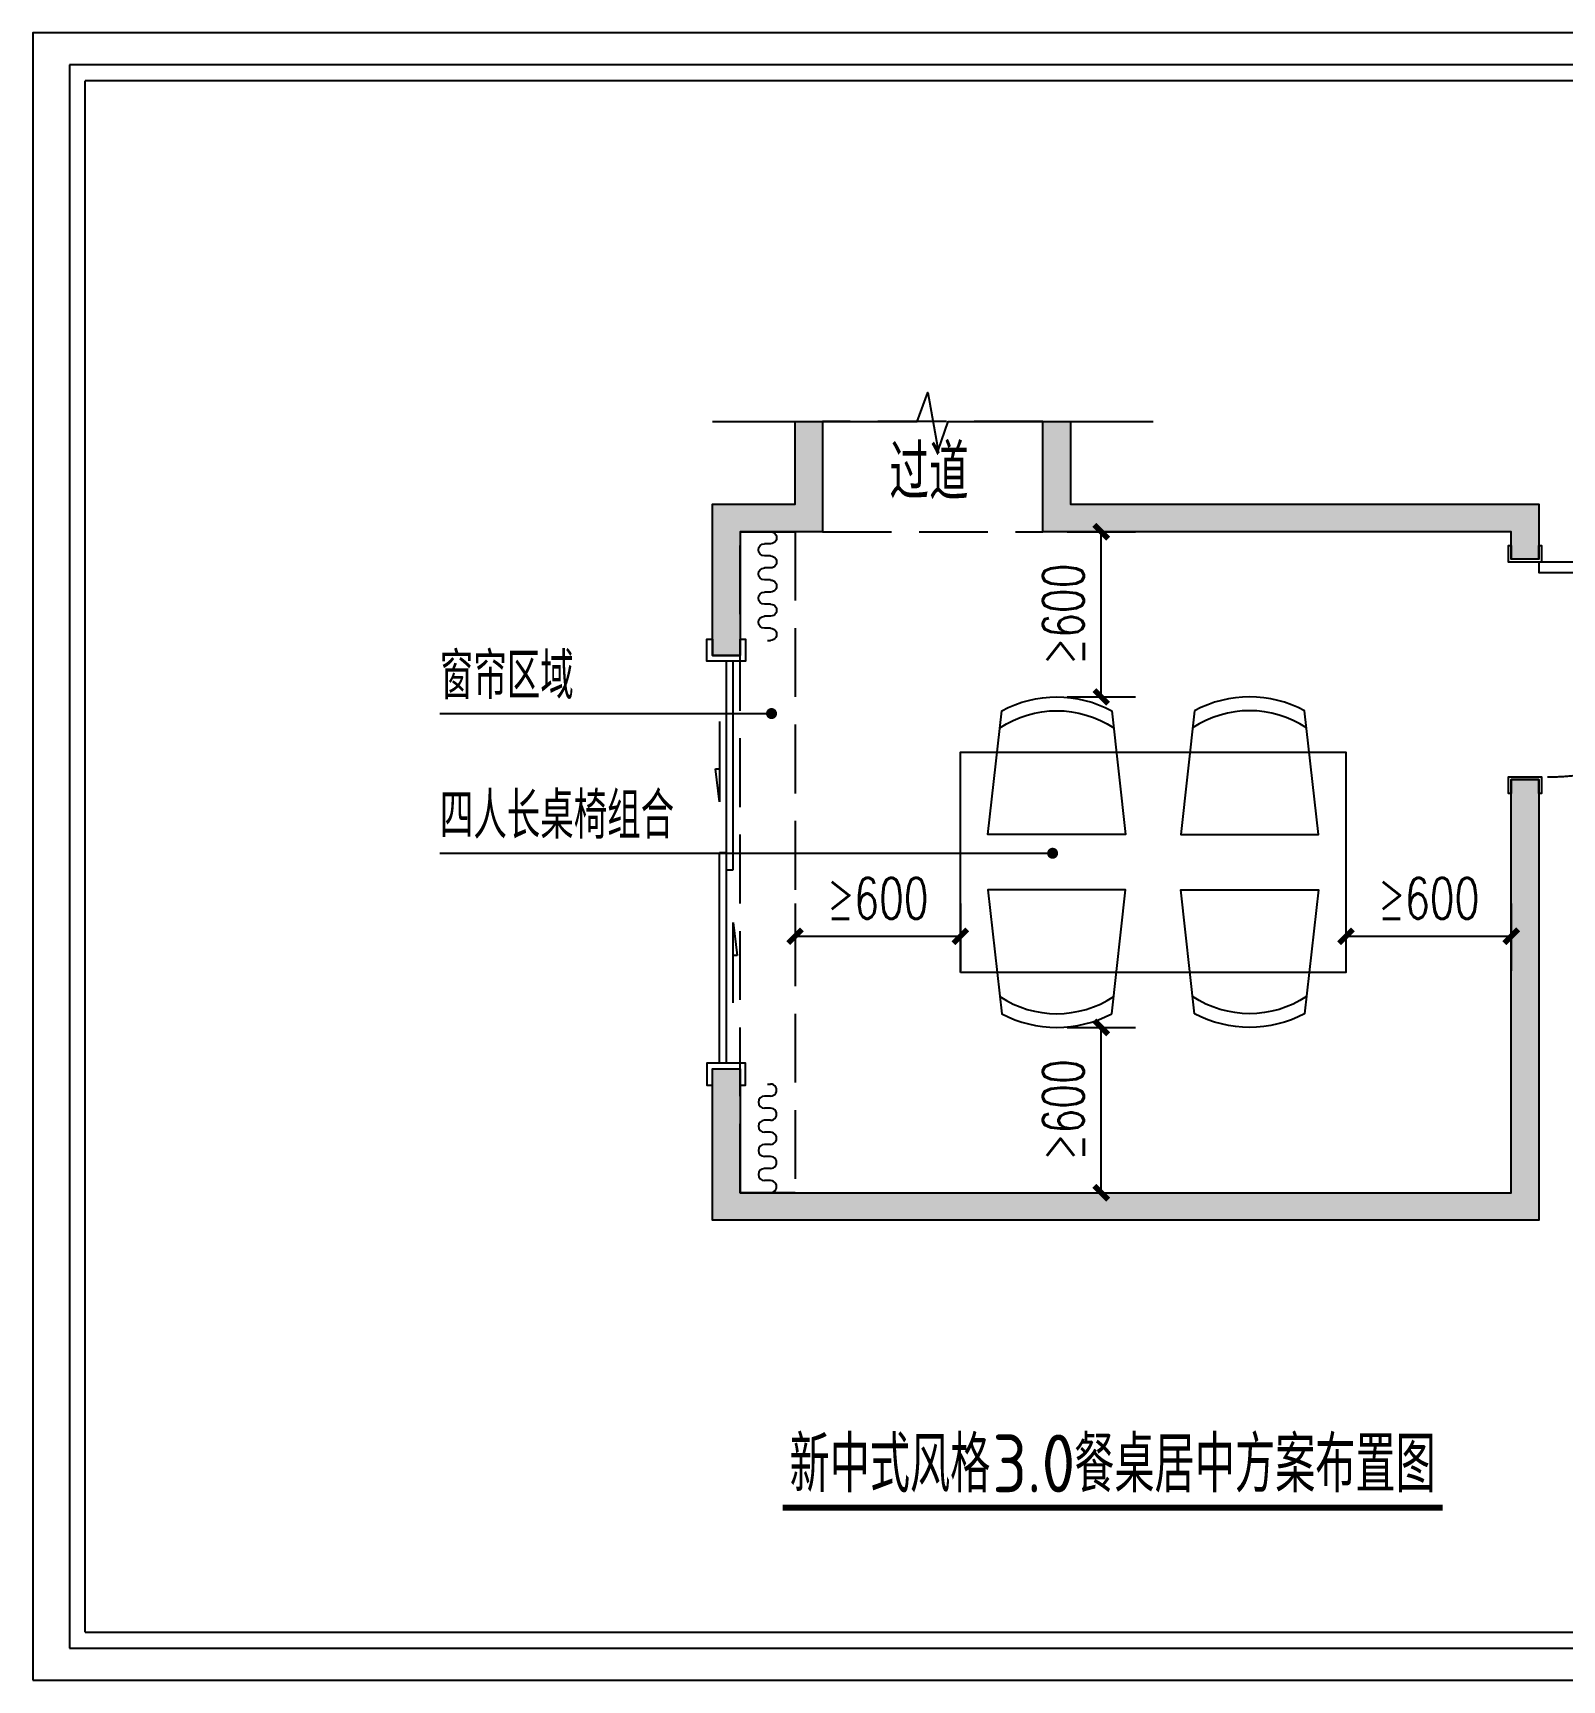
# Model space of a CAD drawing. Extents: x -39284 to 61125, y -120535 to -93658.
# Drawn here: x 43017 to 48569, y -113019 to -107038 of the extents above; entities that cross this region are included whole.
import ezdxf

# ---------------------------------------------------------------- set-up
doc = ezdxf.new("R2010")
doc.units = 0
doc.header["$LTSCALE"] = 1000
doc.header["$MEASUREMENT"] = 0
doc.linetypes.add('DASH', pattern=[0.35, 0.25, -0.1])
for name, color, linetype in [('DIM_SYMB', 3, 'Continuous'), ('DS-DRAPERY', 32, 'Continuous'), ('PM-家具', 146, 'Continuous'), ('PUB_DIM', 3, 'Continuous'), ('PUB_TEXT', 7, 'Continuous'), ('WALL', 255, 'Continuous'), ('WINDOW', 4, 'Continuous')]:
    doc.layers.add(name, color=color, linetype=linetype)
doc.styles.add('_TCH_DIM', font='SIMPLEX', dxfattribs={"bigfont": 'GBCBIG'})
doc.styles.add('_TCH_DIM_T3', font='SIMPLEX', dxfattribs={"width": 0.705882, "bigfont": 'GBCBIG'})
doc.styles.get("Standard").update_dxf_attribs({"font": 'gbenor.shx', "bigfont": 'gbcbig.shx'})
doc.dimstyles.new('_TCH_ARCH&&50', dxfattribs={"dimtxt": 148.75, "dimasz": 50, "dimexe": 125, "dimexo": 150, "dimgap": 63.125, "dimtad": 1, "dimdec": 0, "dimzin": 0, "dimdsep": 46, "dimtxsty": '_TCH_DIM_T3', "dimblk": 'ARCHTICK', "dimcen": 0.09, "dimclrt": 7, "dimazin": 2, "dimtfac": 1, "dimtdec": 0, "dimtix": 1, "dimtmove": 2, "dimatfit": 3, "dimfxl": 50, "dimtolj": 1, "dimtzin": 0, "dimarcsym": 0})

# ---------------------------------------------------------------- blocks, each defined once
blk = doc.blocks.new('餐厅摆放方案图框')
at = {"color": 251}
for p, q in [((25027, 17757), (372, 17757)), ((372, 17757), (372, 493)), ((372, 493), (25027, 493))]:
    blk.add_line(p, q, dxfattribs=at)
for p, q in [((24853, 17583), (546, 17583)), ((546, 667), (546, 17583)), ((546, 667), (24853, 667))]:
    blk.add_line(p, q)
blk.add_lwpolyline([(-25, 145), (25375, 145), (25375, 18105), (-25, 18105)], close=True)
blk = doc.blocks.new('餐椅')
at = {"linetype": 'Continuous'}
blk.add_lwpolyline([(-37122.2, -100189.9), (-36672.2, -100239.9), (-36672.2, -99739.9), (-37122.2, -99789.9, 0.25)], format="xyb", close=True, dxfattribs=at)
at = {"color": 251, "linetype": 'Continuous'}
blk.add_arc((-36747.2, -99989.9), 375, 146.51087, 213.48913, dxfattribs=at)
blk = doc.blocks.new('table003')
at = {"layer": 'PM-家具'}
blk.add_lwpolyline([(-36972.2, -99097.2), (-36172.2, -99097.2), (-36172.2, -100497.2), (-36972.2, -100497.2)], close=True, dxfattribs=at)
blk.add_blockref('餐椅', (0, 542.7), dxfattribs=at)
at = {"layer": 'PM-家具', "xscale": -1}
blk.add_blockref('餐椅', (-73144.4, 542.7), dxfattribs=at)
at = {"layer": 'PM-家具', "xscale": -1, "rotation": 180}
blk.add_blockref('餐椅', (0, -200137), dxfattribs=at)
at = {"layer": 'PM-家具', "rotation": 180}
blk.add_blockref('餐椅', (-73144.4, -200137), dxfattribs=at)
blk = doc.blocks.new('$DorLib2D$00000131')
at = {"color": 0, "linetype": 'Continuous'}
for p, q in [((0.15, 0.125), (0.2319, 0.1973)), ((0.2319, 0.1973), (0.2319, 0.125)), ((-0.5, 0.125), (-0.5, 0)), ((0.0192, 0.125), (-0.5, 0.125)), ((0.0192, 0), (0.0192, 0.125)), ((0.35, 0.125), (0.15, 0.125)), ((-0.5, 0), (0.0192, 0)), ((-0.024, 0), (0.5, 0)), ((-0.024, -0.125), (-0.024, 0)), ((0.5, 0), (0.5, -0.125)), ((-0.35, -0.125), (-0.15, -0.125)), ((-0.2319, -0.1973), (-0.2319, -0.125)), ((-0.15, -0.125), (-0.2319, -0.1973)), ((0.5, -0.125), (-0.024, -0.125))]:
    blk.add_line(p, q, dxfattribs=at)
blk = doc.blocks.new('小窗帘')
for p, q in [((-24821.8, -110076.3), (-24810.9, -110076.3)), ((-24810.9, -110120.2), (-24832.8, -110120.2)), ((-24810.9, -110164), (-24832.8, -110164)), ((-24810.9, -110207.9), (-24832.8, -110207.9)), ((-24810.9, -110251.7), (-24832.8, -110251.7)), ((-24810.9, -110295.6), (-24832.8, -110295.6)), ((-24810.9, -110339.4), (-24832.8, -110339.4)), ((-24810.9, -110383.3), (-24832.8, -110383.3)), ((-24810.9, -110427.1), (-24832.8, -110427.1)), ((-24810.9, -110470.9), (-24832.8, -110470.9))]:
    blk.add_line(p, q)
blk.add_lwpolyline([(-24821.8, -110076.3, 0, 0, 0), (-24821.8, -109983.4, 41.1, 0, 0), (-24821.8, -109934.1, 0, 0, 0)], format="xyseb")
for centre, start, end in [((-24810.9, -110098.3), 270, 90.00016), ((-24832.8, -110142.1), 90, 270), ((-24810.9, -110186), 270, 90.00016), ((-24832.8, -110229.8), 90, 270), ((-24810.9, -110273.6), 270, 90.00016), ((-24832.8, -110317.5), 90, 270), ((-24810.9, -110361.3), 270, 90.00016), ((-24832.8, -110405.2), 90, 270), ((-24810.9, -110449), 270, 90.00016)]:
    blk.add_arc(centre, 21.9, start, end)
blk = doc.blocks.new('door-swing-single1')
at = {"color": 0, "linetype": 'ByBlock'}
for points in [[(10, -10), (10, 110), (-50, 110), (-50, 100), (0, 100)], [(0, 0), (0, 100)], [(0, 0), (-50, 0), (-50, -10), (10, -10)], [(10, 0), (48, 0), (48, -780), (10, -780), (10, -10)]]:
    blk.add_lwpolyline(points, dxfattribs=at)
for points in [[(800, 0), (800, 100), (850, 100), (850, 110), (790, 110), (790, -10), (850, -10), (850, 0)], [(5, -715), (-40, -715), (-40, -605), (-20, -605), (-20, -695), (5, -695)], [(53, -715), (98, -715), (98, -605), (78, -605), (78, -695), (53, -695)], [(5, -735), (5, -675), (10, -675), (10, -735)], [(53, -735), (53, -675), (48, -675), (48, -735)]]:
    blk.add_lwpolyline(points, close=True, dxfattribs=at)
at = {"color": 250, "linetype": 'DASH', "ltscale": 0.5}
blk.add_arc((53.8, -42.6), 737.4, 269.54749, 3.31294, dxfattribs=at)
blk = doc.blocks.new('_ArchTick')
at = {"color": 0, "linetype": 'ByBlock', "const_width": 0.4}
blk.add_lwpolyline([(-0.5, -0.5), (0.5, 0.5)], dxfattribs=at)
blk = doc.blocks.new('*D23')
at = {"layer": 'Defpoints', "color": 0, "transparency": 16777216}
for p in [(46622.3, -108849), (46895.5, -108849), (46622.3, -109449)]:
    blk.add_point(p, dxfattribs=at)
at = {"layer": 'PUB_DIM', "color": 0, "lineweight": -2, "transparency": 16777216}
for p, q in [((46772.3, -108849), (47020.5, -108849)), ((46895.5, -109449), (46895.5, -108849)), ((46772.3, -109449), (47020.5, -109449))]:
    blk.add_line(p, q, dxfattribs=at)
at = {"layer": 'PUB_DIM', "color": 0, "lineweight": -2, "transparency": 16777216, "xscale": 50, "yscale": 50, "zscale": 50}
for p, rotation in [((46895.5, -108849), 90), ((46895.5, -109449), 270)]:
    blk.add_blockref('_ArchTick', p, dxfattribs=dict(at, rotation=rotation))
at = {"layer": 'PUB_DIM', "color": 7, "transparency": 16777216, "insert": (46758, -109149), "char_height": 148.75, "attachment_point": 5, "rotation": 90, "style": '_TCH_DIM_T3'}
blk.add_mtext('\\A1;≥600', dxfattribs=at)
blk = doc.blocks.new('*D24')
at = {"layer": 'Defpoints', "color": 0, "transparency": 16777216}
for p in [(46622.3, -110649), (46895.5, -110649), (46622.3, -111249)]:
    blk.add_point(p, dxfattribs=at)
at = {"layer": 'PUB_DIM', "color": 0, "lineweight": -2, "transparency": 16777216}
for p, q in [((46772.3, -110649), (47020.5, -110649)), ((46895.5, -111249), (46895.5, -110649)), ((46772.3, -111249), (47020.5, -111249))]:
    blk.add_line(p, q, dxfattribs=at)
at = {"layer": 'PUB_DIM', "color": 0, "lineweight": -2, "transparency": 16777216, "xscale": 50, "yscale": 50, "zscale": 50}
for p, rotation in [((46895.5, -110649), 90), ((46895.5, -111249), 270)]:
    blk.add_blockref('_ArchTick', p, dxfattribs=dict(at, rotation=rotation))
at = {"layer": 'PUB_DIM', "color": 7, "transparency": 16777216, "insert": (46758, -110949), "char_height": 148.75, "attachment_point": 5, "rotation": 90, "style": '_TCH_DIM_T3'}
blk.add_mtext('\\A1;≥600', dxfattribs=at)
blk = doc.blocks.new('*D25')
at = {"layer": 'Defpoints', "color": 0, "transparency": 16777216}
for p in [(47784, -110049), (48384, -110049), (48384, -110318)]:
    blk.add_point(p, dxfattribs=at)
at = {"layer": 'PUB_DIM', "color": 0, "lineweight": -2, "transparency": 16777216}
for p, q in [((47784, -110199), (47784, -110443)), ((48384, -110199), (48384, -110443)), ((47784, -110318), (48384, -110318))]:
    blk.add_line(p, q, dxfattribs=at)
at = {"layer": 'PUB_DIM', "color": 0, "lineweight": -2, "transparency": 16777216, "xscale": 50, "yscale": 50, "zscale": 50, "rotation": 180}
blk.add_blockref('_ArchTick', (47784, -110318), dxfattribs=at)
at = {"layer": 'PUB_DIM', "color": 0, "lineweight": -2, "transparency": 16777216, "xscale": 50, "yscale": 50, "zscale": 50}
blk.add_blockref('_ArchTick', (48384, -110318), dxfattribs=at)
at = {"layer": 'PUB_DIM', "color": 7, "transparency": 16777216, "insert": (48084, -110180.5), "char_height": 148.75, "attachment_point": 5, "style": '_TCH_DIM_T3'}
blk.add_mtext('\\A1;≥600', dxfattribs=at)
blk = doc.blocks.new('*D26')
at = {"layer": 'Defpoints', "color": 0, "transparency": 16777216}
for p in [(45784, -110049), (46384, -110049), (46384, -110318)]:
    blk.add_point(p, dxfattribs=at)
at = {"layer": 'PUB_DIM', "color": 0, "lineweight": -2, "transparency": 16777216}
for p, q in [((45784, -110199), (45784, -110443)), ((46384, -110199), (46384, -110443)), ((45784, -110318), (46384, -110318))]:
    blk.add_line(p, q, dxfattribs=at)
at = {"layer": 'PUB_DIM', "color": 0, "lineweight": -2, "transparency": 16777216, "xscale": 50, "yscale": 50, "zscale": 50, "rotation": 180}
blk.add_blockref('_ArchTick', (45784, -110318), dxfattribs=at)
at = {"layer": 'PUB_DIM', "color": 0, "lineweight": -2, "transparency": 16777216, "xscale": 50, "yscale": 50, "zscale": 50}
blk.add_blockref('_ArchTick', (46384, -110318), dxfattribs=at)
at = {"layer": 'PUB_DIM', "color": 7, "transparency": 16777216, "insert": (46084, -110180.5), "char_height": 148.75, "attachment_point": 5, "style": '_TCH_DIM_T3'}
blk.add_mtext('\\A1;≥600', dxfattribs=at)

msp = doc.modelspace()

# ---------------------------------------------------------------- hatches: boundary and pattern name
at = {"layer": 'WALL'}
h = msp.add_hatch(dxfattribs=at)
h.set_pattern_fill('钢筋混凝土', color=251, scale=10, angle=180)
h.set_pattern_definition([(225, (0, 0), (17.6776695, -17.6776695), []), (230, (0, 0), (-71.726018, 6.275213), [7.5, -82.5]), (175, (0, 0), (13.875133, -75.219213), [6, -66]), (280.4514, (-5.98, 0.52), (-57.85094, -68.943954), [6.37402, -70.11421]), (226.1842, (-2e-15, -20), (-106.724105, 16.5519), [11.25, -123.75]), (276.6356, (-8.89, -18.62), (-93.46627, -97.41179), [9.56103, -105.1713]), (171.1842, (-2e-15, -20), (-93.46619, -97.41186), [9, -99]), (201, (-10, -15), (-59.690705, 40.26189), [7.5, -82.5]), (146, (-10, -15), (-24.331533, -72.515005), [6, -66]), (251.4514, (-14.974, -11.645), (-84.022263, -32.25305), [6.37402, -70.11421]), (217.5, (0, 0), (-1.2159855, -33.2893854), [0, -65.2, 0, -67, 0, -66.25]), (187.5, (0, 0), (-26.306954, -39.441171), [0, -38.2, 0, -63.7, 0, -25.25]), (147.5, (22.3, -3e-15), (-53.3822436, 2.255487), [0, -25, 0, -78, 0, -103.5]), (137.5, (32.3, -4e-15), (-58.318617, -10.010498), [0, -32.5, 0, -51.8, 0, -73.5])])
h.paths.add_polyline_path([(45884, -108449), (45784, -108449), (45784, -108749), (45484, -108749), (45484, -109299), (45584, -109299), (45584, -108849), (45784, -108849), (45884, -108849)])
h.paths.add_polyline_path([(48484, -108749), (46784, -108749), (46784, -108449), (46684, -108449), (46684, -108849), (48384, -108849), (48384, -108949), (48484, -108949), (48484, -108899)])
h.paths.add_polyline_path([(48484, -109749), (48384, -109749), (48384, -109799), (48384, -111249), (45584, -111249), (45584, -110799), (45484, -110799), (45484, -111349), (48484, -111349)])

# ---------------------------------------------------------------- linework, layer by layer
for points in [[(45484, -109299), (45484, -108749), (45784, -108749), (45784, -108449)], [(45884, -108449), (45884, -108849), (45584, -108849), (45584, -109299), (45484, -109299)], [(46784, -108449), (46784, -108749), (48484, -108749), (48484, -108949), (48384, -108949), (48384, -108849), (46684, -108849), (46684, -108449)]]:
    msp.add_lwpolyline(points)
at = {"color": 250, "linetype": 'DASH'}
msp.add_lwpolyline([(45884, -108849), (46684, -108849), (46684, -108449), (45884, -108449)], close=True, dxfattribs=at)
msp.add_lwpolyline([(45584, -110799), (45584, -111249), (48384, -111249), (48384, -109749), (48484, -109749), (48484, -111349), (45484, -111349), (45484, -110799)], close=True)
at = {"layer": 'DIM_SYMB'}
for points in [[(45484, -108449), (46227.8, -108449), (46266, -108344), (46303, -108554), (46340.3, -108449), (47084, -108449)], [(44494.2, -109509.3), (45085, -109509.3), (45698.4, -109509.3)], [(44494.2, -110016.6), (45085, -110016.6), (46719, -110016.6)]]:
    msp.add_lwpolyline(points, dxfattribs=at)
at = {"layer": 'DIM_SYMB', "const_width": 20}
for points in [[(45688.4, -109509.3, 1), (45708.4, -109509.3, 1)], [(46709, -110016.6, 1), (46729, -110016.6, 1)]]:
    msp.add_lwpolyline(points, format="xyb", close=True, dxfattribs=at)
at = {"layer": 'DIM_SYMB', "const_width": 21}
msp.add_lwpolyline([(45739.1, -112392.6), (48135.3, -112392.6)], dxfattribs=at)
at = {"layer": 'PM-家具'}
for points in [[(45484, -109239), (45484, -109299), (45584, -109299), (45584, -109239), (45604, -109239), (45604, -109319), (45464, -109319), (45464, -109239), (45484, -109239)], [(45484, -110859), (45484, -110799), (45584, -110799), (45584, -110859), (45604, -110859), (45604, -110779), (45464, -110779), (45464, -110859), (45484, -110859)]]:
    msp.add_lwpolyline(points, dxfattribs=at)
at = {"layer": 'WALL', "color": 251, "linetype": 'DASH'}
msp.add_lwpolyline([(45584, -108849), (45784, -108849), (45784, -111249), (45584, -111249)], close=True, dxfattribs=at)

# ---------------------------------------------------------------- block references
at = {"xscale": 0.3330153595476334, "yscale": 0.3330153595476334, "zscale": 0.3330153595476334}
msp.add_blockref('餐厅摆放方案图框', (43025.2, -113067.1), dxfattribs=at)
at = {"layer": 'DS-DRAPERY', "xscale": -1, "rotation": 180}
msp.add_blockref('小窗帘', (70505.8, -219319.9), dxfattribs=at)
at = {"layer": 'DS-DRAPERY'}
msp.add_blockref('小窗帘', (70505.8, -778.1), dxfattribs=at)
at = {"layer": 'PM-家具', "xscale": -1, "rotation": 90}
msp.add_blockref('door-swing-single1', (48484, -108949), dxfattribs=at)
at = {"layer": 'PM-家具', "rotation": 89.99999999999997}
msp.add_blockref('table003', (-52713.1, -73476.8), dxfattribs=at)
at = {"layer": 'WINDOW', "xscale": 1460, "yscale": 200, "zscale": 1460, "rotation": 270}
msp.add_blockref('$DorLib2D$00000131', (45534, -110049), dxfattribs=at)

# ---------------------------------------------------------------- texts
at = {"insert": (46126.3, -108533.4), "char_height": 200, "attachment_point": 1}
msp.add_mtext_dynamic_manual_height_columns('过道', width=489.446, gutter_width=1750, heights=[0], dxfattribs=at)
at = {"layer": 'PUB_TEXT', "style": '_TCH_DIM'}
for s, p in [('窗帘区域', (44494.2, -109456.8)), ('四人长桌椅组合', (44494.2, -109964.1))]:
    msp.add_text(s, height=168.79, dxfattribs=at).set_placement(p)
at = {"layer": 'PUB_TEXT'}
for s, height, p in [('新中式风格', 202.55, (45763.7, -112337.2)), ('3.0', 210, (46500.1, -112337.2)), ('餐桌居中方案布置图', 202.55, (46797.6, -112337.2))]:
    msp.add_text(s, height=height, dxfattribs=at).set_placement(p)

# ---------------------------------------------------------------- dimensions: what is measured, and where the dimension line sits
at = {"layer": 'PUB_DIM'}
for p1, p2, distance, picture, middle in [((46622.3, -109449), (46622.3, -108849), -273.3, '*D23', (46758, -109149)), ((45784, -110049), (46384, -110049), -269, '*D26', (46084, -110180.5)), ((47784, -110049), (48384, -110049), -269, '*D25', (48084, -110180.5)), ((46622.3, -111249), (46622.3, -110649), -273.3, '*D24', (46758, -110949))]:
    dim = msp.add_aligned_dim(p1=p1, p2=p2, distance=distance, text='≥600', dimstyle='_TCH_ARCH&&50', dxfattribs=at)
    dim.commit()
    dim.dimension.update_dxf_attribs({"geometry": picture, "text_midpoint": middle})

doc.saveas('drawing.dxf')
